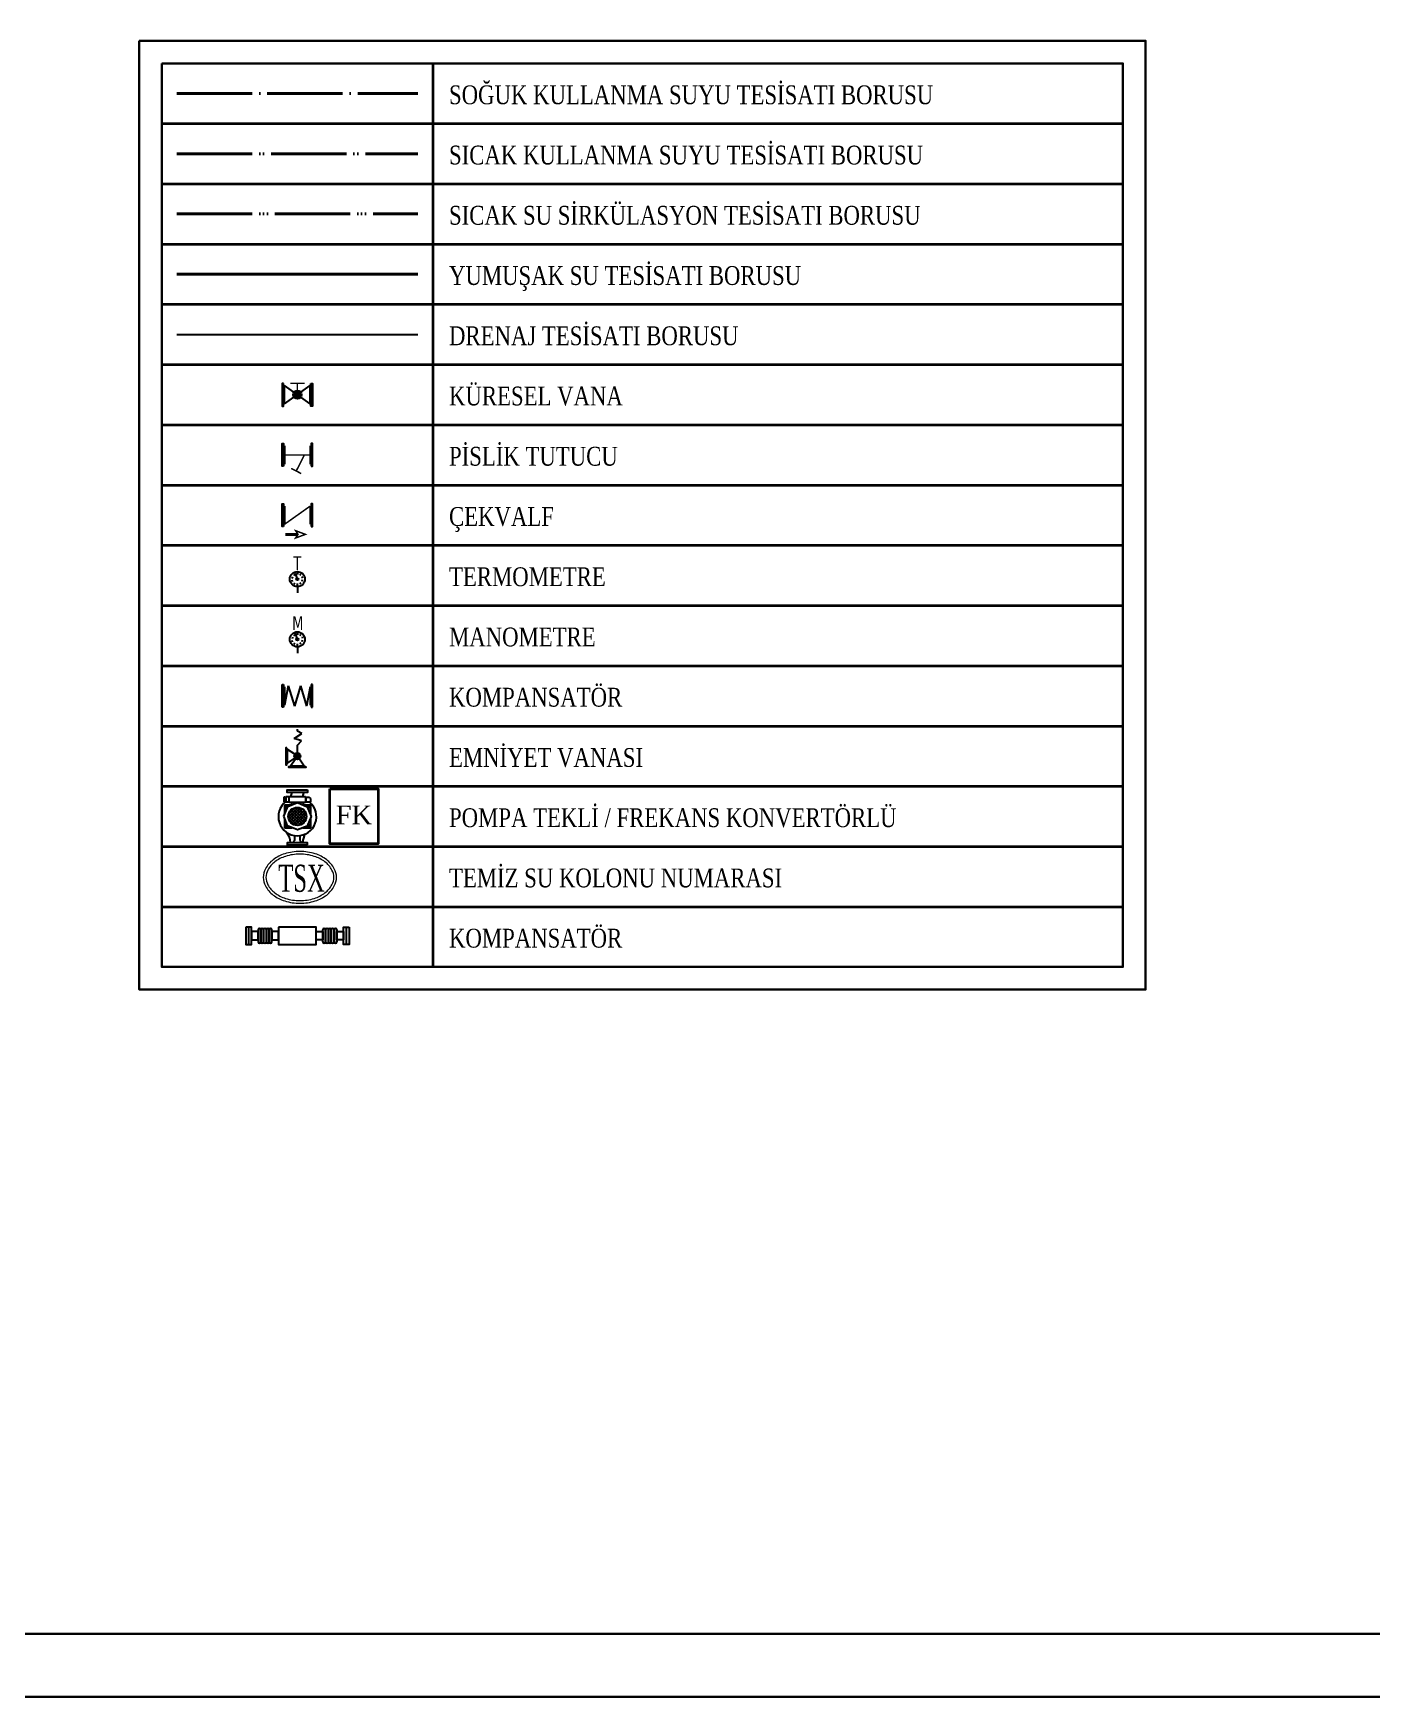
# Model space of a CAD drawing. Header units: centimetres. Extents: x 405464 to 563355, y 50011 to 66875.
# Drawn here: x 527998 to 530130, y 50011 to 52662 of the extents above; entities that cross this region are included whole.
import ezdxf
from ezdxf.enums import TextEntityAlignment as Align

# ---------------------------------------------------------------- set-up
doc = ezdxf.new("R2010")
doc.units = ezdxf.units.CM
for name, pattern in [('DOT', [0.25, 0, -0.25]), ('SICAKSU1', [75, 60, -6, 0, -3, 0, -6]), ('SIRKUL-1', [78, 60, -6, 0, -3, 0, -3, 0, -6]), ('SOGUKSU1', [72, 60, -6, 0, -6])]:
    doc.linetypes.add(name, pattern=pattern)
doc.layers.get('0').update_dxf_attribs({"lineweight": 9})
doc.layers.add('-M-FIRE VALVE', color=7, linetype='Continuous')
doc.layers.add('0-KRCN DI SU', color=41, linetype='D')
for name, color, linetype, lineweight in [('0-KRCN-IST-YAZI', 81, 'Continuous', 30), ('0-KRCN-SHT-MUSLUK', 171, 'Continuous', 25), ('0-KRCN-SHT-PROSES-BORU', 1, '0-Y_LINE', 40), ('0-KRCN-SHT-SICAKSU', 50, 'SICAKSU1', 40), ('0-KRCN-SHT-SIRKULASYON', 145, 'SIRKUL-1', 40), ('0-KRCN-SHT-SOGUKSU', 141, 'SOGUKSU1', 40), ('0-KRCN-SHT-YAZI', 31, 'Continuous', 35), ('0-KRCN-SHT-YAZI-KOLADI-TEMİSSU', 2, 'Continuous', 35), ('0-KRCN-Z-ANTET', 71, 'Continuous', 30)]:
    doc.layers.add(name, color=color, linetype=linetype, lineweight=lineweight)
doc.styles.add('BORU', font='AGENCYR.TTF')
doc.styles.add('DERECE', font='tahoma.ttf', dxfattribs={"width": 0.8})
doc.styles.get("Standard").update_dxf_attribs({"font": 'arial.ttf'})
doc.styles.add('YAZI', font='times.ttf')
doc.linetypes.add('0-Y_LINE', pattern='A,100,-0.5,["Y",BORU,S=9,R=0,X=0,Y=-4.5],-5', length=105.5)
doc.linetypes.add('D', pattern='A,12,-1,["D",Standard,S=1,R=0,X=-0.1,Y=-0.5],-1.6', length=14.6)

# ---------------------------------------------------------------- blocks, each defined once
blk = doc.blocks.new('*U127')
at = {"color": 255, "linetype": 'DOT', "ltscale": 500}
blk.add_wipeout([(-55.4, 9.7), (-55.4, -9.7), (55.4, -9.7), (55.4, 9.7)], dxfattribs=at)
for p, q in [((-51.9, -9.2), (-51.9, 9.2)), ((51.9, -9.2), (51.9, 9.2))]:
    blk.add_line(p, q)
at = {"color": 8}
for p, q in [((-41.8, -6.4), (-41.8, 6.4)), ((-38.9, 6.4), (-38.9, -6.4)), ((-38.9, -6.4), (-38.9, 6.4)), ((-35.9, 6.4), (-35.9, -6.4)), ((-35.9, -6.4), (-35.9, 6.4)), ((-32.9, 6.4), (-32.9, -6.4)), ((-32.9, -6.4), (-32.9, 6.4)), ((-29.9, 6.4), (-29.9, -6.4)), ((-29.9, -6.4), (-29.9, 6.4)), ((-27, 6.4), (-27, -6.4)), ((27, 6.4), (27, -6.4)), ((29.9, 6.4), (29.9, -6.4)), ((29.9, -6.4), (29.9, 6.4)), ((32.9, 6.4), (32.9, -6.4)), ((32.9, -6.4), (32.9, 6.4)), ((35.9, 6.4), (35.9, -6.4)), ((35.9, -6.4), (35.9, 6.4)), ((38.9, 6.4), (38.9, -6.4)), ((38.9, -6.4), (38.9, 6.4)), ((41.8, -6.4), (41.8, 6.4))]:
    blk.add_line(p, q, dxfattribs=at)
for points in [[(-54.9, -9.2), (-54.9, 9.2), (-48.8, 9.2), (-48.8, -9.2)], [(-48.8, -4.4), (-48.8, 4.4), (-41.8, 4.4), (-41.8, -4.4)], [(-27, -4.4), (-27, 4.4), (-20, 4.4), (-20, -4.4)], [(20, -9.2), (20, 9.2), (-20, 9.2), (-20, -9.2)], [(27, -4.4), (27, 4.4), (20, 4.4), (20, -4.4)], [(48.8, -4.4), (48.8, 4.4), (41.8, 4.4), (41.8, -4.4)], [(54.9, -9.2), (54.9, 9.2), (48.8, 9.2), (48.8, -9.2)]]:
    blk.add_lwpolyline(points, close=True)
for centre, start, end in [((-40.3, 6.4), 0, 180), ((-37.4, 6.4), 0, 180), ((-34.4, 6.4), 0, 180), ((-31.4, 6.4), 0, 180), ((-28.5, 6.4), 0, 180), ((28.5, 6.4), 0, 180), ((31.4, 6.4), 0, 180), ((34.4, 6.4), 0, 180), ((37.4, 6.4), 0, 180), ((40.3, 6.4), 0, 180), ((-40.3, -6.4), 180, 0), ((-37.4, -6.4), 180, 0), ((-34.4, -6.4), 180, 0), ((-31.4, -6.4), 180, 0), ((-28.5, -6.4), 180, 0), ((28.5, -6.4), 180, 0), ((31.4, -6.4), 180, 0), ((34.4, -6.4), 180, 0), ((37.4, -6.4), 180, 0), ((40.3, -6.4), 180, 0)]:
    blk.add_arc(centre, 1.49, start, end, dxfattribs=at)

msp = doc.modelspace()

# ---------------------------------------------------------------- hatches: boundary and pattern name
at = {"layer": '0-KRCN-SHT-MUSLUK'}
for points in [[(528411.8, 52086.2, 1), (528425.4, 52086.2, 1)], [(528418.6, 51515.3, 1), (528418.6, 51505, 1)]]:
    msp.add_hatch(color=120, dxfattribs=at).paths.add_polyline_path(points)
h = msp.add_hatch(dxfattribs=at)
h.set_pattern_fill('ANSI37', color=120, scale=26.742171, angle=360, style=0)
h.set_pattern_definition([(45, (527105.349, 51290.9776), (-2.363696, 2.363696), []), (135, (527105.349, 51290.9776), (-2.363696, -2.363696), [])])
h.paths.add_polyline_path([(528404.2, 51414.2, 1), (528433, 51414.2, 1)])

# ---------------------------------------------------------------- linework, layer by layer
at = {"layer": '0-KRCN DI SU', "linetype": 'D', "ltscale": 20}
msp.add_line((528226.6, 52182.2), (528610.6, 52182.2), dxfattribs=at)
at = {"layer": '0-KRCN-IST-YAZI'}
for points in [[(528166.6, 52650.2), (529769.8, 52650.2), (529769.8, 51138.2), (528166.6, 51138.2)], [(528202.6, 52614.2), (529733.8, 52614.2), (529733.8, 51174.2), (528202.6, 51174.2)]]:
    msp.add_lwpolyline(points, close=True, dxfattribs=at)
at = {"layer": '0-KRCN-SHT-MUSLUK', "color": 120}
for p, q in [((528413.1, 52090.2), (528398, 52100.7)), ((528398, 52071.5), (528398, 52100.7)), ((528424, 52090.4), (528439, 52100.7)), ((528439, 52071.5), (528439, 52100.7)), ((528398, 52071.5), (528413.1, 52082.1)), ((528439, 52071.5), (528424, 52082)), ((528398.1, 52004.8), (528398.1, 51975.6)), ((528439.1, 52004.8), (528439.1, 51975.6)), ((528398.1, 51908.7), (528398.1, 51879.6)), ((528439.1, 51908.7), (528439.1, 51879.6)), ((528412.9, 51800.2), (528414.5, 51798)), ((528418.6, 51792.3), (528415.4, 51801.9)), ((528418.6, 51802.1), (528418.6, 51799.4)), ((528424.3, 51800.2), (528422.7, 51798)), ((528409.4, 51795.3), (528411.9, 51794.5)), ((528409.4, 51789.3), (528411.9, 51790.1)), ((528412.9, 51784.5), (528414.5, 51786.6)), ((528418.6, 51782.6), (528418.6, 51785.3)), ((528418.6, 51780.3), (528418.6, 51770.5)), ((528424.3, 51784.5), (528422.7, 51786.6)), ((528427.9, 51795.3), (528425.3, 51794.5)), ((528427.9, 51789.3), (528425.3, 51790.1)), ((528409.4, 51699.3), (528411.9, 51698.5)), ((528409.4, 51693.3), (528411.9, 51694.1)), ((528412.9, 51704.2), (528414.5, 51702)), ((528418.6, 51696.3), (528415.4, 51705.9)), ((528418.6, 51706.1), (528418.6, 51703.4)), ((528424.3, 51704.2), (528422.7, 51702)), ((528427.9, 51699.3), (528425.3, 51698.5)), ((528427.9, 51693.3), (528425.3, 51694.1)), ((528412.9, 51688.5), (528414.5, 51690.6)), ((528418.6, 51686.6), (528418.6, 51689.3)), ((528418.6, 51684.3), (528418.6, 51674.5)), ((528424.3, 51688.5), (528422.7, 51690.6)), ((528394.6, 51588.1), (528394.6, 51624.1)), ((528394.6, 51624.1), (528396.7, 51624.1)), ((528396.7, 51624.1), (528396.7, 51588.1)), ((528404.1, 51622.3), (528398.1, 51591.6)), ((528398.1, 51620.7), (528398.1, 51591.6)), ((528404.1, 51622.3), (528413.8, 51590)), ((528423.4, 51622.3), (528413.8, 51590)), ((528423.4, 51622.3), (528433.1, 51590)), ((528439.1, 51620.7), (528433.1, 51590)), ((528439.1, 51620.7), (528439.1, 51591.6)), ((528442.6, 51624.1), (528440.5, 51624.1)), ((528440.5, 51624.1), (528440.5, 51588.1)), ((528442.6, 51588.1), (528442.6, 51624.1)), ((528396.7, 51588.1), (528394.6, 51588.1)), ((528440.5, 51588.1), (528442.6, 51588.1)), ((528413.3, 51538.5), (528425.6, 51546.4)), ((528425.3, 51534.7), (528413.3, 51538.5)), ((528418.6, 51549.9), (528418.6, 51553.4)), ((528425.6, 51546.4), (528418.6, 51549.9)), ((528418.6, 51527.7), (528425.3, 51534.7)), ((528414.5, 51513.2), (528403.1, 51521)), ((528403.1, 51499.2), (528403.1, 51521)), ((528403.1, 51499.2), (528414.5, 51507.1)), ((528418.6, 51510.2), (528418.6, 51527.7)), ((528407.6, 51494.9), (528415.4, 51506.1)), ((528407.6, 51494.9), (528429.5, 51494.9)), ((528421.8, 51506.1), (528429.5, 51494.9)), ((528397.7, 51445.2), (528399.2, 51445.2)), ((528397.7, 51437.2), (528397.7, 51445.2)), ((528399.2, 51437.2), (528397.7, 51437.2)), ((528398.2, 51432), (528398.2, 51417.3)), ((528408.5, 51432), (528398.2, 51432)), ((528399.2, 51445.3), (528399.2, 51437.2)), ((528399.2, 51444.2), (528400.2, 51444.2)), ((528399.2, 51438.2), (528400.2, 51438.2)), ((528399.4, 51428.4), (528401.7, 51429.7)), ((528405.8, 51445.3), (528400.2, 51445.3)), ((528400.2, 51445.3), (528400.2, 51437.2)), ((528400.2, 51437.2), (528405.8, 51437.2)), ((528405.8, 51436.6), (528405.8, 51446.1)), ((528405.8, 51446.1), (528431.8, 51446.1)), ((528405.8, 51436.6), (528431.8, 51436.6)), ((528409.5, 51436.6), (528409.5, 51432.4)), ((528428, 51436.6), (528428, 51432.4)), ((528439.9, 51432), (528428.7, 51432)), ((528431.8, 51446.1), (528431.8, 51436.6)), ((528431.8, 51444.2), (528432.8, 51444.2)), ((528439.8, 51437), (528431.8, 51437)), ((528432.8, 51444.9), (528436.7, 51444.9)), ((528432.8, 51437.1), (528432.8, 51444.9)), ((528435.7, 51428.3), (528438, 51429.6)), ((528436.7, 51444.8), (528439.7, 51442.5)), ((528439.8, 51442.5), (528439.8, 51437)), ((528439.9, 51416.2), (528439.9, 51432)), ((528398.2, 51411.4), (528398.2, 51396)), ((528439.9, 51396), (528439.9, 51412.2)), ((528398.2, 51396), (528410.4, 51396)), ((528399.3, 51398.5), (528401.6, 51399.8)), ((528414, 51375.8), (528411.7, 51373.6)), ((528414, 51384.4), (528414, 51375.8)), ((528422.5, 51384.4), (528422.5, 51375.8)), ((528422.5, 51375.8), (528424.8, 51373.6)), ((528427.3, 51396), (528439.9, 51396)), ((528435.7, 51398.4), (528438, 51399.7))]:
    msp.add_line(p, q, dxfattribs=at)
for points in [[(528396.6, 52104.1), (528394.5, 52104.1), (528394.5, 52068.1), (528396.6, 52068.1)], [(528440.3, 52104.1), (528442.5, 52104.1), (528442.5, 52068.1), (528440.3, 52068.1)], [(528396.7, 51972.2), (528394.6, 51972.2), (528394.6, 52008.2), (528396.7, 52008.2)], [(528440.5, 51972.2), (528442.6, 51972.2), (528442.6, 52008.2), (528440.5, 52008.2)], [(528396.7, 51876.1), (528394.6, 51876.1), (528394.6, 51912.1), (528396.7, 51912.1)], [(528440.5, 51876.1), (528442.6, 51876.1), (528442.6, 51912.1), (528440.5, 51912.1)], [(528402.1, 51523.6), (528400.5, 51523.6), (528400.5, 51496.6), (528402.1, 51496.6)], [(528432.1, 51493.9), (528432.1, 51492.3), (528405.1, 51492.3), (528405.1, 51493.9)], [(528434.9, 51456.4), (528434.9, 51452.5), (528402.6, 51452.5), (528402.6, 51456.4)], [(528434.9, 51368.9), (528434.9, 51372.3), (528402.6, 51372.3), (528402.6, 51368.9)]]:
    msp.add_lwpolyline(points, close=True, dxfattribs=at)
at = {"layer": '0-KRCN-SHT-MUSLUK', "color": 120, "const_width": 2.4}
for points in [[(528418.6, 52104.2), (528430.2, 52104.2), (528407.5, 52104.2)], [(528431.5, 51863.6), (528415.9, 51869.4), (528418.9, 51864.8), (528400.9, 51864.8), (528400.9, 51862.4), (528418.9, 51862.4), (528415.9, 51857.9)]]:
    msp.add_lwpolyline(points, close=True, dxfattribs=at)
for points in [[(528418.6, 52086.2), (528418.6, 52104.2)], [(528439.1, 51990.2), (528398.1, 51990.2)], [(528429.9, 51990.2), (528416.8, 51964.6)], [(528408.8, 51968.7), (528424.8, 51960.5)], [(528439.1, 51908.7), (528398.1, 51879.6)]]:
    msp.add_lwpolyline(points, dxfattribs=at)
at = {"layer": '0-KRCN-SHT-MUSLUK', "color": 120}
msp.add_lwpolyline([(528397, 51414.3), (528403.4, 51429.9), (528418.8, 51436.2), (528434.2, 51429.6), (528440.8, 51414.2), (528434.2, 51398.8), (528418.9, 51392.5), (528403.1, 51398.9), (528397, 51414.4)], dxfattribs=at)
for centre, radius in [((528418.6, 52086.2), 6.82), ((528418.6, 51792.3), 12), ((528418.6, 51792.3), 1.73), ((528418.6, 51696.3), 12), ((528418.6, 51696.3), 1.73), ((528418.6, 51510.2), 5.11), ((528400.8, 51429.2), 1.84), ((528418.6, 51414.2), 14.4), ((528437.1, 51429.1), 1.84), ((528400.7, 51399.3), 1.84), ((528437.1, 51399.2), 1.84)]:
    msp.add_circle(centre, radius, dxfattribs=at)
for centre, radius, start, end in [((528418.7, 51413.7), 30.3, 127.7116, 50.512), ((528399.7, 51451.2), 9.88, 329.0113, 7.7442), ((528432.8, 51447.7), 5.5, 118.6935, 196.3081), ((528377.6, 51371.1), 29.9, 2.5793, 35.3743), ((528450.2, 51373.1), 22.9, 144.4401, 181.9666)]:
    msp.add_arc(centre, radius, start, end, dxfattribs=at)
at = {"layer": '0-KRCN-SHT-PROSES-BORU', "ltscale": 3}
msp.add_line((528226.6, 52278.2), (528610.6, 52278.2), dxfattribs=at)
at = {"layer": '0-KRCN-SHT-SICAKSU', "ltscale": 2}
msp.add_line((528226.6, 52470.2), (528610.6, 52470.2), dxfattribs=at)
at = {"layer": '0-KRCN-SHT-SIRKULASYON', "ltscale": 2}
msp.add_line((528226.6, 52374.2), (528610.6, 52374.2), dxfattribs=at)
at = {"layer": '0-KRCN-SHT-SOGUKSU', "ltscale": 2}
msp.add_line((528226.6, 52566.2), (528610.6, 52566.2), dxfattribs=at)
at = {"layer": '0-KRCN-SHT-YAZI'}
for p, q in [((528634.6, 52614.2), (528634.6, 51174.2)), ((528202.6, 52518.2), (528634.6, 52518.2)), ((528634.6, 52518.2), (529733.8, 52518.2)), ((528202.6, 52422.2), (528634.6, 52422.2)), ((528634.6, 52422.2), (529733.8, 52422.2)), ((528202.6, 52326.2), (528634.6, 52326.2)), ((528634.6, 52326.2), (529733.8, 52326.2)), ((528202.6, 52230.2), (528634.6, 52230.2)), ((528634.6, 52230.2), (529733.8, 52230.2)), ((528202.6, 52134.2), (528634.6, 52134.2)), ((528634.6, 52134.2), (529733.8, 52134.2)), ((528202.6, 52038.2), (528634.6, 52038.2)), ((528634.6, 52038.2), (529733.8, 52038.2)), ((528202.6, 51942.2), (528634.6, 51942.2)), ((528634.6, 51942.2), (529733.8, 51942.2)), ((528202.6, 51846.2), (528634.6, 51846.2)), ((528634.6, 51846.2), (529733.8, 51846.2)), ((528202.6, 51750.2), (528634.6, 51750.2)), ((528634.6, 51750.2), (529733.8, 51750.2)), ((528202.6, 51654.2), (528634.6, 51654.2)), ((528634.6, 51654.2), (529733.8, 51654.2)), ((528202.6, 51558.2), (528634.6, 51558.2)), ((528634.6, 51558.2), (529733.8, 51558.2)), ((528202.6, 51462.2), (528634.6, 51462.2)), ((528634.6, 51462.2), (529733.8, 51462.2)), ((528202.6, 51366.2), (528634.6, 51366.2)), ((528634.6, 51366.2), (529733.8, 51366.2)), ((528202.6, 51270.2), (528634.6, 51270.2)), ((528634.6, 51270.2), (529733.8, 51270.2))]:
    msp.add_line(p, q, dxfattribs=at)
at = {"layer": '0-KRCN-SHT-YAZI', "linetype": 'Continuous'}
msp.add_lwpolyline([(528470.2, 51457.9), (528547.2, 51457.9), (528547.2, 51370.5), (528470.2, 51370.5)], close=True, dxfattribs=at)
at = {"layer": '0-KRCN-SHT-YAZI-KOLADI-TEMİSSU', "lineweight": 20}
for points in [[(528364.3, 51317, 0.125236), (528367.8, 51303.3, 0.105847), (528380.1, 51288.9, 0.086514), (528398.5, 51279.4, 0.076506), (528422.7, 51275.7, 0.076506), (528446.9, 51279.4, 0.086514), (528465.3, 51288.9, 0.105847), (528477.5, 51303.3, 0.125236), (528481, 51317, 0.125236), (528477.5, 51330.8, 0.105847), (528465.3, 51345.1, 0.086514), (528446.9, 51354.6, 0.076506), (528422.7, 51358.4, 0.076506), (528398.5, 51354.6, 0.086514), (528380.1, 51345.1, 0.105847), (528367.8, 51330.8, 0.125236)], [(528368.6, 51317, 0.125236), (528371.6, 51305.3, 0.105847), (528382.7, 51292.4, 0.086514), (528399.8, 51283.5, 0.076506), (528422.7, 51280, 0.076506), (528445.6, 51283.5, 0.086514), (528462.6, 51292.4, 0.105847), (528473.7, 51305.3, 0.125236), (528476.7, 51317, 0.125236), (528473.7, 51328.7, 0.105847), (528462.6, 51341.7, 0.086514), (528445.6, 51350.5, 0.076506), (528422.7, 51354.1, 0.076506), (528399.8, 51350.5, 0.086514), (528382.7, 51341.7, 0.105847), (528371.6, 51328.7, 0.125236)]]:
    msp.add_lwpolyline(points, format="xyb", close=True, dxfattribs=at)
at = {"layer": '0-KRCN-Z-ANTET'}
for points in [[(405464.1, 50011.3), (563355.4, 50011.3), (563355.4, 59011.3), (405464.1, 59011.3)], [(503064.1, 50111.3), (544661.8, 50111.3), (544661.8, 58911.3), (503064.1, 58911.3)]]:
    msp.add_lwpolyline(points, close=True, dxfattribs=at)

# ---------------------------------------------------------------- texts
at = {"layer": '0-KRCN-SHT-MUSLUK', "color": 120, "style": 'DERECE', "width": 0.8}
for s, p in [('T', (528412.5, 51807)), ('M', (528410.4, 51711))]:
    msp.add_text(s, height=21.8, dxfattribs=at).set_placement(p)
at = {"layer": '0-KRCN-SHT-YAZI', "color": 61, "style": 'YAZI', "width": 0.8}
for s, p in [('SOĞUK KULLANMA SUYU TESİSATI BORUSU', (528660.2, 52549.1)), ('SICAK KULLANMA SUYU TESİSATI BORUSU', (528660.2, 52453.1)), ('SICAK SU SİRKÜLASYON TESİSATI BORUSU', (528660.2, 52357.1)), ('YUMUŞAK SU TESİSATI BORUSU', (528660.2, 52261.1)), ('DRENAJ TESİSATI BORUSU', (528660.2, 52165.1)), ('KÜRESEL VANA', (528660.2, 52069.1)), ('PİSLİK TUTUCU', (528660.2, 51973.1)), ('ÇEKVALF', (528660.2, 51877.1)), ('TERMOMETRE', (528660.2, 51781.1)), ('MANOMETRE', (528660.2, 51685.1)), ('KOMPANSATÖR', (528660.2, 51589.1)), ('EMNİYET VANASI', (528660.2, 51493.1)), ('POMPA TEKLİ / FREKANS KONVERTÖRLÜ', (528660.2, 51397.1)), ('TEMİZ SU KOLONU NUMARASI', (528660.2, 51301.1)), ('KOMPANSATÖR', (528660.2, 51205.1))]:
    msp.add_text(s, height=30, dxfattribs=at).set_placement(p)
at = {"layer": '0-KRCN-SHT-YAZI', "linetype": 'Continuous', "style": 'YAZI'}
msp.add_text('FK', height=30, dxfattribs=at).set_placement((528508.7, 51416.5), align=Align.MIDDLE)
at = {"layer": '0-KRCN-SHT-YAZI-KOLADI-TEMİSSU', "style": 'YAZI', "width": 0.6}
msp.add_text('TSX', height=43.2, dxfattribs=at).set_placement((528425.3, 51315.5), align=Align.MIDDLE)

# ---------------------------------------------------------------- next in the draw order: block references
at = {"layer": '-M-FIRE VALVE', "xscale": 1.5, "yscale": 1.5, "zscale": 1.5, "rotation": 180}
msp.add_blockref('*U127', (528418.7, 51223.9), dxfattribs=at)

doc.saveas('drawing.dxf')
